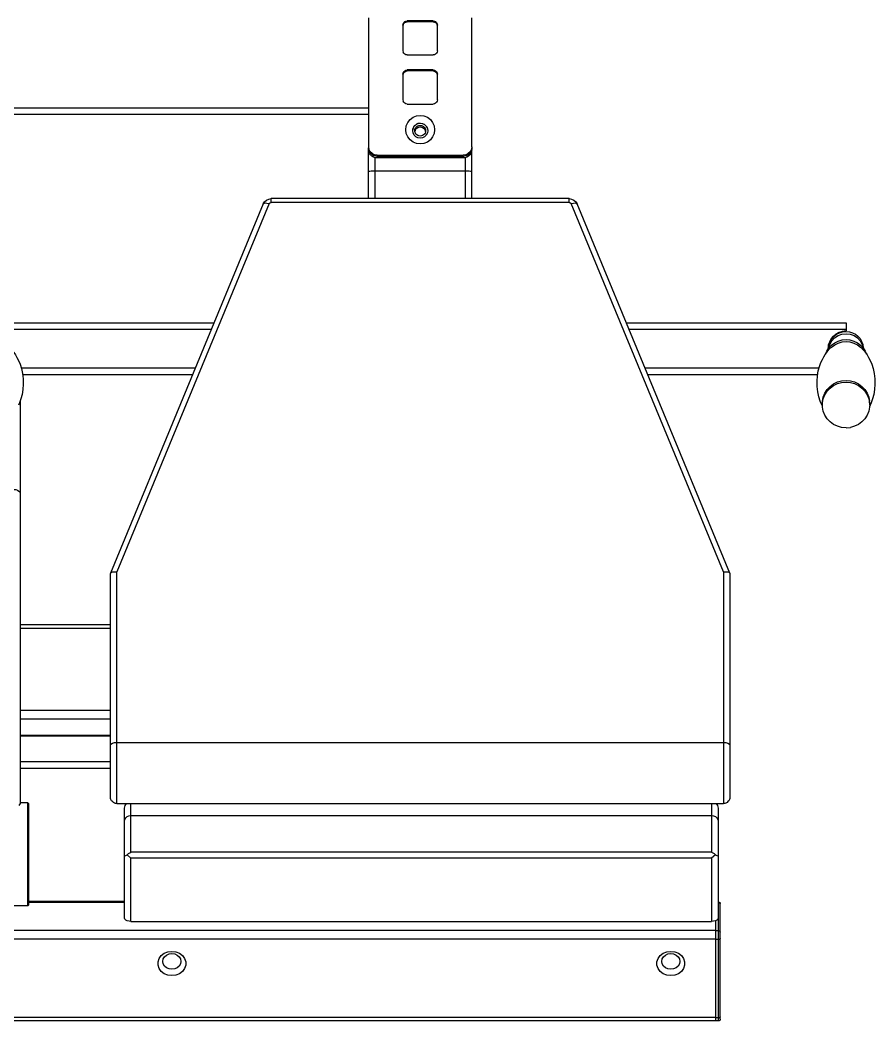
# Model space of a CAD drawing. Header units: millimetres. Extents: x 29224 to 62779, y 35576 to 54938.
# Drawn here: x 47526 to 48167, y 47147 to 47898 of the extents above; entities that cross this region are included whole.
import ezdxf

# ---------------------------------------------------------------- set-up
doc = ezdxf.new("R2010")
doc.units = ezdxf.units.MM
doc.linetypes.add('PEN_TYPE_1', pattern=[0])

# ---------------------------------------------------------------- blocks, each defined once
blk = doc.blocks.new('A$C62DA3F59')
at = {"color": 7, "linetype": 'PEN_TYPE_1'}
for points in [[(759.23, 752.08), (759.23, 655.52)], [(836.65, 655.52), (836.65, 752.08)], [(785.04, 746.76), (785.19, 747.75), (785.64, 748.65), (786.36, 749.35), (787.27, 749.8), (788.27, 749.97)], [(785.04, 746.76), (785.04, 727.55)], [(785.19, 746.96), (785.16, 746.74)], [(785.19, 746.96), (785.64, 747.85), (786.36, 748.57), (787.27, 749.02), (788.27, 749.17)], [(788.27, 749.97), (788.27, 749.17)], [(807.62, 749.97), (788.27, 749.97)], [(807.62, 749.17), (788.27, 749.17)], [(807.62, 749.97), (808.61, 749.8), (809.51, 749.35), (810.22, 748.65), (810.68, 747.75), (810.84, 746.76)], [(807.62, 749.97), (807.62, 749.17)], [(807.62, 749.17), (808.61, 749.02), (809.51, 748.57), (810.22, 747.85), (810.68, 746.96)], [(810.84, 745.98), (810.68, 746.96)], [(810.84, 727.55), (810.84, 746.76)], [(785.04, 727.55), (785.19, 726.56)], [(788.27, 724.35), (787.27, 724.51), (786.36, 724.97), (785.64, 725.67), (785.19, 726.56)], [(788.27, 724.35), (807.62, 724.35)], [(810.84, 727.55), (810.68, 726.56), (810.22, 725.67), (809.51, 724.97), (808.61, 724.51), (807.62, 724.35)], [(785.04, 709.94), (785.19, 710.94), (785.64, 711.83), (786.36, 712.53), (787.27, 712.99), (788.27, 713.15)], [(788.27, 713.15), (788.27, 712.35)], [(807.62, 713.15), (788.27, 713.15)], [(807.62, 713.15), (808.61, 712.99), (809.51, 712.53), (810.22, 711.83), (810.68, 710.94), (810.84, 709.94)], [(807.62, 713.15), (807.62, 712.35)], [(785.04, 709.94), (785.04, 690.74)], [(785.19, 710.14), (785.16, 709.91)], [(785.19, 710.14), (785.64, 711.03), (786.36, 711.75), (787.27, 712.21), (788.27, 712.35)], [(807.62, 712.35), (788.27, 712.35)], [(807.62, 712.35), (808.61, 712.21), (809.51, 711.75), (810.22, 711.03), (810.68, 710.14)], [(810.84, 709.16), (810.68, 710.14)], [(810.84, 690.74), (810.84, 709.94)], [(785.04, 690.74), (785.19, 689.75)], [(810.84, 690.74), (810.68, 689.75), (810.22, 688.85), (809.51, 688.13), (808.61, 687.69), (807.62, 687.53)], [(280.83, 684.81), (759.23, 684.81)], [(788.27, 687.53), (787.27, 687.69), (786.36, 688.13), (785.64, 688.85), (785.19, 689.75)], [(788.27, 687.53), (807.62, 687.53)], [(280.83, 679.96), (759.23, 679.96)], [(797.95, 657.6), (795.15, 657.96), (792.55, 659.03), (790.3, 660.74), (788.57, 662.96), (787.5, 665.54), (787.14, 668.32), (787.5, 671.09), (788.57, 673.68), (790.3, 675.89), (792.55, 677.6), (795.15, 678.68), (797.95, 679.05)], [(797.95, 679.05), (800.73, 678.68), (803.34, 677.6), (805.58, 675.89), (807.29, 673.68), (808.38, 671.09), (808.74, 668.32), (808.38, 665.54), (807.29, 662.96), (805.58, 660.74), (803.34, 659.03), (800.73, 657.96), (797.95, 657.6)], [(792.55, 669.11), (792.29, 667.59)], [(792.3, 667.59), (792.48, 668.98), (793.05, 670.33), (793.95, 671.5), (795.12, 672.38), (796.48, 672.95), (797.95, 673.13)], [(793.18, 670.51), (792.86, 669.89)], [(794.16, 671.65), (793.78, 671.29)], [(793.9, 667.53), (794.01, 668.42), (794.3, 669.27), (794.78, 670.04), (795.43, 670.67), (796.19, 671.14), (797.04, 671.44), (797.95, 671.55), (798.84, 671.44), (799.69, 671.14), (800.46, 670.67), (801.09, 670.04), (801.58, 669.27), (801.87, 668.42), (801.99, 667.53)], [(794.08, 667.46), (794.3, 668.1), (794.78, 668.85), (795.43, 669.48), (796.19, 669.97), (797.04, 670.26), (797.95, 670.36), (798.84, 670.26), (799.69, 669.97), (800.46, 669.48), (801.09, 668.85), (801.58, 668.1), (801.79, 667.46)], [(796.19, 672.92), (795.05, 672.33)], [(797.95, 673.19), (796.19, 672.92)], [(797.95, 673.19), (799.69, 672.92), (800.83, 672.33)], [(797.95, 673.13), (799.4, 672.95), (800.77, 672.38)], [(800.83, 672.33), (801.94, 671.5), (802.83, 670.33), (803.39, 668.98), (803.58, 667.59)], [(801.73, 671.65), (802.08, 671.29)], [(802.7, 670.51), (803.01, 669.89)], [(803.34, 669.11), (803.58, 667.59)], [(797.95, 661.98), (796.19, 662.26), (794.63, 663.05), (793.38, 664.29), (792.58, 665.85), (792.3, 667.53)], [(801.99, 667.53), (801.87, 666.65), (801.58, 665.8), (801.09, 665.04), (800.46, 664.4), (799.69, 663.92), (798.84, 663.62), (797.95, 663.52), (797.04, 663.62), (796.19, 663.92), (795.43, 664.4), (794.78, 665.04), (794.3, 665.8), (794.01, 666.65), (793.9, 667.53)], [(794.08, 667.46), (793.96, 666.94)], [(803.58, 667.53), (803.3, 665.85), (802.51, 664.29), (801.25, 663.05), (799.69, 662.26), (797.95, 661.98)], [(801.9, 666.94), (801.79, 667.46)], [(759.23, 655.52), (759.55, 653.53)], [(759.51, 652.96), (759.23, 654.74)], [(759.23, 616.6), (759.23, 654.74)], [(765.69, 647.15), (764.24, 647.31), (762.89, 647.79), (761.65, 648.55), (760.64, 649.56), (759.86, 650.76), (759.39, 652.13), (759.23, 653.55)], [(765.69, 649.12), (763.69, 649.43), (761.9, 650.34), (760.47, 651.76), (759.55, 653.53)], [(836.65, 655.52), (836.33, 653.53), (835.42, 651.76), (833.98, 650.34), (832.19, 649.43), (830.19, 649.12)], [(836.65, 653.55), (836.49, 652.13), (836, 650.76), (835.24, 649.56), (834.21, 648.55), (832.99, 647.79), (831.64, 647.31), (830.19, 647.15)], [(836.65, 654.74), (836.33, 652.75), (836.2, 652.49)], [(836.52, 653.56), (836.36, 652.96)], [(836.65, 654.74), (836.52, 653.56)], [(836.65, 616.6), (836.65, 654.74)], [(759.68, 652.49), (759.55, 652.75), (759.51, 652.96)], [(759.68, 652.49), (759.51, 652.96)], [(760.34, 651.22), (759.68, 652.49)], [(760.55, 650.88), (760.34, 651.22)], [(760.55, 650.88), (760.47, 650.96), (760.34, 651.22)], [(761.82, 649.63), (760.55, 650.88)], [(762.14, 649.41), (761.82, 649.63)], [(762.14, 649.41), (761.9, 649.54), (761.82, 649.63)], [(763.43, 648.78), (762.14, 649.41)], [(763.9, 648.6), (763.43, 648.78)], [(763.9, 648.6), (763.69, 648.63), (763.43, 648.78)], [(765.69, 648.32), (763.9, 648.6)], [(764.06, 616.6), (764.06, 647.38)], [(765.69, 648.32), (765.69, 649.12)], [(765.69, 649.12), (830.19, 649.12)], [(765.69, 648.32), (765.69, 647.15)], [(830.19, 648.32), (765.69, 648.32)], [(830.19, 647.15), (765.69, 647.15)], [(830.19, 648.32), (830.19, 649.12)], [(831.97, 648.6), (830.19, 648.32)], [(830.19, 648.32), (830.19, 647.15)], [(831.82, 616.6), (831.82, 647.38)], [(832.45, 648.78), (831.97, 648.6)], [(832.45, 648.78), (832.19, 648.63), (831.97, 648.6)], [(833.72, 649.41), (832.45, 648.78)], [(834.07, 649.63), (833.72, 649.41)], [(834.07, 649.63), (833.98, 649.54), (833.72, 649.41)], [(835.34, 650.88), (834.07, 649.63)], [(835.55, 651.22), (835.34, 650.88)], [(835.55, 651.22), (835.42, 650.96), (835.34, 650.88)], [(836.2, 652.49), (835.55, 651.22)], [(836.36, 652.96), (836.2, 652.49)], [(759.23, 636.96), (759.47, 637.14), (760.16, 637.3), (761.23, 637.43), (762.57, 637.52)], [(762.57, 637.52), (764.06, 637.55)], [(764.06, 637.55), (831.82, 637.55)], [(831.82, 637.55), (833.32, 637.52)], [(833.32, 637.52), (834.65, 637.43)], [(834.65, 637.43), (835.73, 637.3), (836.41, 637.14), (836.65, 636.96)], [(680.31, 612.66), (681.27, 614.24), (682.65, 615.51), (684.38, 616.31), (686.3, 616.6)], [(686.3, 613.8), (686.3, 616.6)], [(909.59, 616.6), (686.3, 616.6)], [(909.59, 613.8), (909.59, 616.6)], [(909.59, 616.6), (911.51, 616.31), (913.22, 615.51), (914.62, 614.24), (915.58, 612.66)], [(680.31, 612.66), (565.77, 335.82)], [(684.78, 612.86), (570.54, 336.75)], [(680.31, 612.66), (680.6, 613.02), (681.58, 613.35), (683.04, 613.28), (684.78, 612.86)], [(684.78, 612.86), (685.01, 613.23), (685.37, 613.54), (685.81, 613.74), (686.3, 613.8)], [(909.59, 613.8), (686.3, 613.8)], [(909.59, 613.8), (910.08, 613.74), (910.51, 613.54), (910.86, 613.23), (911.1, 612.86)], [(911.1, 612.86), (912.83, 613.28), (914.31, 613.35), (915.28, 613.02), (915.58, 612.66)], [(1025.34, 336.75), (911.1, 612.86)], [(1030.11, 335.82), (915.58, 612.66)], [(389.89, 523.5), (643.42, 523.5)], [(389.89, 518.65), (641.41, 518.65)], [(952.46, 523.5), (1117.27, 523.5)], [(954.46, 518.65), (1117.27, 518.65)], [(1117.27, 523.5), (1117.27, 517.46)], [(1102.08, 500.37), (1102.83, 502.26), (1104.39, 504.7), (1106.41, 506.84), (1108.79, 508.56), (1111.44, 509.85), (1114.31, 510.63), (1117.27, 510.89)], [(1103.97, 504.2), (1104.04, 505.55), (1104.25, 506.87), (1104.57, 508.13), (1105.02, 509.35), (1106.24, 511.6), (1107.86, 513.56), (1109.82, 515.18), (1112.07, 516.4), (1113.29, 516.85), (1114.55, 517.18), (1115.87, 517.39), (1117.22, 517.46)], [(1104.38, 504.7), (1104.74, 507.22), (1105.55, 509.54), (1106.77, 511.64), (1108.35, 513.47), (1110.24, 514.97), (1112.39, 516.1), (1114.75, 516.81), (1117.27, 517.06), (1119.8, 516.81), (1122.16, 516.1), (1124.31, 514.97), (1126.2, 513.47), (1127.78, 511.64), (1128.99, 509.54), (1129.8, 507.22), (1130.16, 504.7)], [(1104.62, 504.93), (1105.21, 507.24), (1106.66, 509.91), (1108.72, 512.16), (1111.28, 513.87), (1114.19, 514.92), (1117.27, 515.3)], [(1117.27, 515.3), (1120.36, 514.92), (1123.28, 513.87), (1125.83, 512.16), (1127.9, 509.91), (1129.33, 507.24), (1129.93, 504.93)], [(1117.27, 510.89), (1120.23, 510.63), (1123.1, 509.85), (1125.77, 508.56), (1128.14, 506.84), (1130.14, 504.7), (1131.71, 502.26), (1132.47, 500.34)], [(489.78, 505.05), (489.93, 504.9), (491.02, 503.81), (492.06, 502.65), (493.16, 501.25), (494.37, 499.53), (495.56, 497.56), (496.71, 495.3), (497.87, 492.53), (498.91, 489.29), (499.74, 485.6), (500.23, 481.54), (500.33, 477.41), (500, 473.42), (499.37, 469.74), (498.5, 466.54), (497.45, 463.61), (496.61, 461.8)], [(1099.15, 461.95), (1098, 464.71), (1096.96, 467.95), (1096.13, 471.65), (1095.64, 475.7), (1095.54, 479.83), (1095.87, 483.84), (1096.5, 487.5), (1097.36, 490.71), (1098.42, 493.64), (1099.53, 496.09), (1100.62, 498.1), (1101.63, 499.72), (1102.57, 501.07), (1103.66, 502.47), (1104.72, 503.66), (1105.68, 504.65), (1106.09, 505.05)], [(1106.09, 505.05), (1106.41, 505.32), (1108.79, 507.06), (1111.44, 508.35), (1114.31, 509.13), (1117.27, 509.39)], [(1117.27, 509.39), (1120.23, 509.13), (1123.1, 508.35), (1125.77, 507.06), (1128.14, 505.32), (1128.45, 505.05)], [(1128.45, 505.05), (1128.6, 504.9), (1129.7, 503.81), (1130.73, 502.65), (1131.85, 501.25), (1133.06, 499.53), (1134.25, 497.56), (1135.38, 495.3), (1136.56, 492.53), (1137.6, 489.29), (1138.41, 485.6), (1138.92, 481.54), (1139, 477.41), (1138.69, 473.42), (1138.04, 469.74), (1137.17, 466.54), (1136.12, 463.61), (1135.3, 461.8)], [(498.8, 489.65), (629.41, 489.65)], [(966.47, 489.65), (1097.09, 489.65)], [(499.84, 484.8), (627.41, 484.8)], [(968.47, 484.8), (1096.03, 484.8)], [(1099.53, 461.93), (1099.61, 464.76), (1100.21, 467.87), (1101.4, 470.82), (1103.13, 473.5), (1105.32, 475.85), (1107.94, 477.75), (1110.87, 479.15), (1114.01, 480.03), (1117.27, 480.32)], [(1099.61, 463.51), (1100.21, 466.62), (1101.4, 469.56), (1103.13, 472.25), (1105.32, 474.59), (1107.94, 476.5), (1110.87, 477.9), (1114.01, 478.76), (1117.27, 479.07)], [(1117.27, 480.32), (1120.54, 480.03), (1123.68, 479.15), (1126.61, 477.75), (1129.23, 475.85), (1131.43, 473.5), (1133.15, 470.82), (1134.34, 467.87), (1134.95, 464.76)], [(1117.27, 479.07), (1120.54, 478.76), (1123.68, 477.9), (1126.61, 476.5), (1129.23, 474.59), (1131.43, 472.25), (1133.15, 469.56), (1134.34, 466.62), (1134.95, 463.51)], [(497.95, 465.04), (497.95, 163.46)], [(1099.58, 461.12), (1099.15, 461.95)], [(1099.53, 461.93), (1099.53, 463.18)], [(1117.27, 444.79), (1114.01, 445.08), (1110.87, 445.95), (1107.94, 447.35), (1105.32, 449.27), (1103.13, 451.59), (1101.4, 454.28), (1100.21, 457.24), (1099.61, 460.33), (1099.53, 461.93)], [(1135.01, 461.93), (1134.95, 460.33), (1134.34, 457.24), (1133.15, 454.28), (1131.43, 451.59), (1129.23, 449.27), (1126.61, 447.35), (1123.68, 445.95), (1120.54, 445.08)], [(1135.01, 461.93), (1134.95, 464.76)], [(1135.3, 461.8), (1134.98, 461.08)], [(1135.01, 461.93), (1135.01, 463.18)], [(1117.27, 444.79), (1120.54, 445.08)], [(493.1, 398.58), (494.6, 398.45), (495.93, 398.03), (497.01, 397.36), (497.72, 396.52), (497.95, 395.57)], [(565.76, 335.82), (565.69, 335.5)], [(565.69, 167.87), (565.69, 335.5)], [(565.76, 335.82), (566.08, 336.23), (567.12, 336.72), (568.7, 336.9), (570.54, 336.75)], [(570.54, 163.02), (570.54, 336.75)], [(1025.34, 336.75), (1027.18, 336.9), (1028.74, 336.72), (1029.8, 336.23), (1030.13, 335.82)], [(1025.34, 336.75), (1025.34, 163.02)], [(1030.13, 335.82), (1030.18, 335.5)], [(1030.18, 335.5), (1030.18, 167.85)], [(565.69, 297), (497.95, 297)], [(565.69, 294.22), (497.95, 294.22)], [(565.69, 232.8), (497.95, 232.8)], [(565.69, 226.38), (497.95, 226.38)], [(565.69, 214.11), (497.95, 214.11)], [(565.69, 213.66), (497.95, 213.66)], [(565.69, 206.87), (566.06, 207.65), (567.12, 208.32), (568.69, 208.76), (570.54, 208.92)], [(570.54, 208.92), (1025.34, 208.92)], [(1025.34, 208.92), (1027.2, 208.76), (1028.76, 208.32), (1029.82, 207.65), (1030.18, 206.87)], [(497.95, 194.51), (565.69, 194.51)], [(497.95, 189.66), (565.69, 189.66)], [(570.54, 163.04), (569.57, 163.14), (568.66, 163.42), (567.83, 163.86), (567.11, 164.45), (566.52, 165.17), (566.07, 165.99), (565.79, 166.9), (565.69, 167.87)], [(1030.18, 167.87), (1030.08, 166.9), (1029.8, 165.99), (1029.35, 165.17), (1028.76, 164.45), (1028.04, 163.86), (1027.22, 163.42), (1026.32, 163.14), (1025.34, 163.04)], [(497.95, 163.46), (497.84, 163), (497.48, 162.37), (496.88, 161.52)], [(503.63, 163.66), (497.95, 163.66)], [(504.41, 162.89), (503.63, 163.66)], [(503.63, 86.25), (503.63, 163.66)], [(504.41, 87.01), (504.41, 162.87)], [(570.54, 163.02), (1025.34, 163.02)], [(576.24, 159.54), (576.34, 160.52), (576.63, 161.46), (577.11, 162.32), (577.75, 163.07)], [(576.24, 77.12), (576.24, 159.54)], [(581.07, 126.59), (581.07, 163.02)], [(1016.52, 163.02), (1016.52, 126.59)], [(1019.84, 163.07), (1020.49, 162.32), (1020.97, 161.46), (1021.27, 160.52), (1021.37, 159.54)], [(1021.37, 159.54), (1021.37, 77.12)], [(1025.34, 163.02), (1025.34, 163.04)], [(576.24, 149.82), (576.47, 151.11), (577.15, 152.28), (578.22, 153.21), (579.57, 153.81), (581.07, 154)], [(581.07, 154), (1016.52, 154)], [(1016.52, 154), (1018.02, 153.81), (1019.37, 153.21), (1020.44, 152.28), (1021.13, 151.11), (1021.37, 149.82)], [(576.24, 123.21), (576.43, 123.73), (577.08, 124.2), (578.21, 124.64)], [(578.21, 124.64), (579.12, 125.46), (580.08, 126.11), (581.07, 126.59)], [(578.21, 124.64), (581.07, 122.18)], [(1016.52, 126.59), (581.07, 126.59)], [(1016.52, 122.18), (581.07, 122.18)], [(581.07, 74.71), (581.07, 122.18)], [(1016.52, 126.59), (1017.51, 126.11), (1018.47, 125.46), (1019.4, 124.64)], [(1019.4, 124.64), (1016.52, 122.18)], [(1016.52, 122.18), (1016.52, 74.71)], [(1019.4, 124.64), (1020.52, 124.2), (1021.16, 123.73), (1021.37, 123.21)], [(503.63, 86.25), (453.58, 86.25)], [(504.41, 87.01), (503.63, 86.25)], [(576.24, 89.49), (504.41, 89.49)], [(576.24, 88.83), (504.41, 88.83)], [(1021.68, 89.31), (1021.37, 89.31)], [(1021.68, 88.66), (1021.37, 88.66)], [(1021.68, 0), (1021.68, 89.31)], [(1021.68, 89.31), (1022.18, 89.21), (1022.58, 88.93), (1022.86, 88.52), (1022.97, 88.02)], [(1021.68, 88.66), (1022.07, 88.61), (1022.43, 88.44), (1022.72, 88.2), (1022.85, 87.96)], [(1022.97, 87.55), (1022.9, 87.89)], [(1022.97, 1.33), (1022.97, 87.99)], [(581.07, 74.71), (579.59, 74.8), (578.22, 75.16), (577.17, 75.68), (576.47, 76.37), (576.24, 77.12)], [(1020.44, 75.68), (1019.39, 75.16), (1018.02, 74.8), (1016.52, 74.71)], [(1019.74, 1.72), (1019.74, 75.34)], [(1021.37, 77.12), (1021.13, 76.37), (1020.44, 75.68)], [(1019.74, 67.87), (290.76, 67.87)], [(581.07, 74.71), (1016.52, 74.71)], [(1021.68, 67.69), (1019.74, 67.69)], [(1021.68, 67.69), (1022.07, 67.64), (1022.43, 67.48), (1022.72, 67.24), (1022.9, 66.92), (1022.97, 66.57)], [(1019.74, 61.25), (290.76, 61.25)], [(1021.68, 61.08), (1019.74, 61.08)], [(1022.97, 61.73), (1022.9, 61.52), (1022.72, 61.36), (1022.43, 61.2), (1022.07, 61.12), (1021.68, 61.08)], [(611.72, 34.02), (608.76, 34.39), (606.04, 35.47), (603.79, 37.16), (602.18, 39.32), (601.34, 41.81), (601.34, 44.4), (602.18, 46.87), (603.79, 49.06), (606.04, 50.75), (608.76, 51.82), (611.72, 52.18)], [(611.72, 38.74), (609.6, 39.01), (607.7, 39.86), (606.19, 41.18), (605.21, 42.82), (604.88, 44.66), (605.21, 46.48), (606.19, 48.14), (607.7, 49.45), (609.6, 50.29), (611.72, 50.57)], [(611.72, 52.18), (614.67, 51.82), (617.38, 50.75), (619.65, 49.06), (621.26, 46.87), (622.1, 44.4), (622.1, 41.81), (621.26, 39.32)], [(611.72, 50.57), (613.84, 50.29), (615.74, 49.45), (617.25, 48.14), (618.21, 46.48), (618.56, 44.66), (618.21, 42.82), (617.25, 41.18), (615.74, 39.86), (613.84, 39.01), (611.72, 38.74)], [(985.89, 34.02), (982.93, 34.39), (980.21, 35.47), (977.96, 37.16), (976.34, 39.32), (975.5, 41.81), (975.5, 44.4), (976.34, 46.87), (977.96, 49.06), (980.21, 50.75), (982.93, 51.82), (985.89, 52.18)], [(985.89, 38.74), (983.77, 39.01), (981.87, 39.86), (980.36, 41.18), (979.38, 42.82), (979.04, 44.66), (979.38, 46.48), (980.36, 48.14), (981.87, 49.45), (983.77, 50.29), (985.89, 50.57)], [(985.89, 52.18), (988.84, 51.82), (991.55, 50.75), (993.82, 49.06), (995.43, 46.87), (996.26, 44.4), (996.26, 41.81), (995.43, 39.32), (993.82, 37.16), (991.55, 35.47), (988.84, 34.39), (985.89, 34.02)], [(985.89, 50.57), (987.99, 50.29), (989.91, 49.45), (991.42, 48.14), (992.38, 46.48), (992.73, 44.66), (992.38, 42.82), (991.42, 41.18), (989.91, 39.86), (987.99, 39.01), (985.89, 38.74)], [(621.26, 39.32), (619.65, 37.16), (617.38, 35.47), (614.67, 34.39), (611.72, 34.02)], [(1019.74, 2.6), (290.76, 2.6)], [(1019.74, 0.18), (290.76, 0.18)], [(1021.68, 2.42), (1019.74, 2.42)], [(1019.74, 0), (1019.74, 1.72)], [(1022.97, 3.06), (1022.9, 2.86), (1022.72, 2.69), (1022.43, 2.54), (1022.07, 2.46), (1021.68, 2.42)], [(1022.97, 1.3), (1022.86, 0.8), (1022.58, 0.38), (1022.18, 0.1), (1021.68, 0)], [(1021.68, 0), (1019.74, 0)]]:
    blk.add_lwpolyline(points, dxfattribs=at)

msp = doc.modelspace()

# ---------------------------------------------------------------- block references
msp.add_blockref('A$C62DA3F59', (47028.03, 47147.17))

doc.saveas('drawing.dxf')
